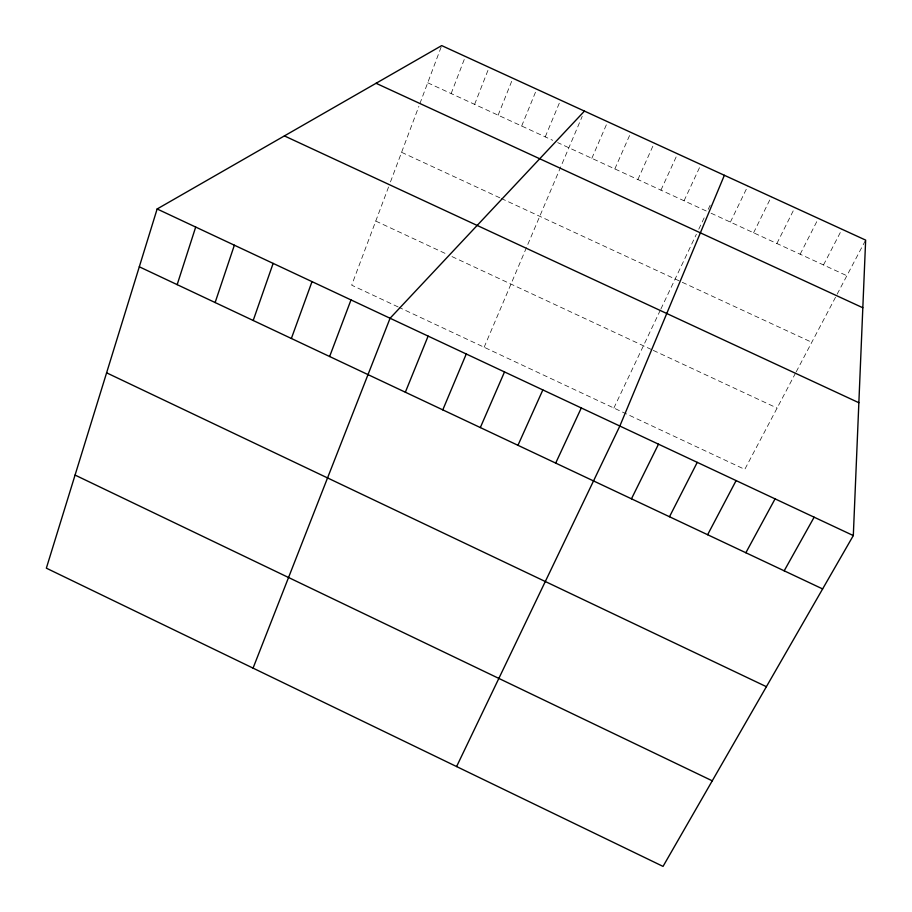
<?xml version="1.0" encoding="UTF-8"?>
<svg xmlns="http://www.w3.org/2000/svg" width="912" height="912" viewBox="0 0 912 912"><rect width="100%" height="100%" fill="white"/><g stroke="black" fill="none" stroke-linecap="round" stroke-linejoin="round"><path stroke-width="0.68" stroke-dasharray="4.56 3.42" d="M388.558 187.006L351.679 285.171L398.145 306.945M390.473 181.91L418.893 106.271M419.873 103.66L441.693 45.6M451.155 93.571L465.394 56.476M474.616 104.367L489.128 67.363M498.123 115.186L512.897 78.261M521.675 126.027L536.712 89.194M545.251 136.88L560.561 100.138M484.135 347.244L582.221 116.337M591.842 158.323L607.677 121.752M614.836 168.914L630.933 132.422M637.876 179.516L654.235 143.116M660.949 190.141L677.582 153.82M684.057 200.777L700.952 164.548M613.867 408.04L660.299 310.228M660.892 308.997L696.369 234.27M698.774 229.186L704.794 216.509M710.163 205.2L707.21 211.436L557.688 142.603M730.387 222.106L747.817 186.048M753.608 232.788L771.301 196.821M776.876 243.504L794.831 207.617M800.166 254.22L818.395 218.435M823.502 264.959L842.004 229.254M795.56 373.054L744.785 469.384L399.365 307.526M796.21 371.834L865.648 240.107M427.728 82.787L552.718 140.311M711.075 213.214L846.872 275.72M401.599 152.315L499.97 197.87M501.247 198.463L811.783 342.285M375.767 221.069L446.96 254.243M451.976 256.58L652.057 349.809M653.288 350.39L777.104 408.074"/><path stroke-width="1.37" d="M853.313 535.572L865.648 240.107L441.693 45.6L157.138 208.973L46.352 568.165L663.035 866.4L853.313 535.572L157.138 208.973M177.167 284.647L195.692 227.065M215.129 302.545L234.361 245.203M253.194 320.488L273.133 263.397M291.361 338.489L312.007 281.637M329.631 356.524L350.995 299.923M253.057 668.131L390.074 318.254L584.444 111.093M405.35 392.217L428.116 336.106M724.367 175.286L619.841 426.041L456.593 766.559M442.787 409.876L466.26 353.993M480.328 427.568L504.507 371.936M517.959 445.307L542.845 389.926M555.693 463.102L581.297 407.96M631.457 498.818L658.498 444.178M669.488 516.751L697.247 462.361M707.621 534.728L736.109 480.59M745.856 552.752L775.075 498.864M784.183 570.821L814.142 517.195M376.063 83.288L862.82 307.754M284.407 135.911L858.865 402.728M139.308 266.794L822.624 588.935M106.601 372.826L766.399 686.69M75.069 475.072L712.261 780.82"/></g></svg>
